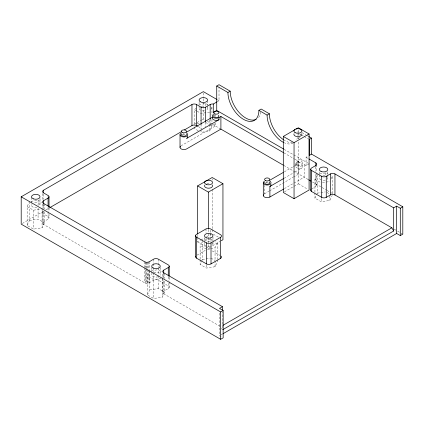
<?xml version="1.0" encoding="UTF-8"?>
<svg xmlns="http://www.w3.org/2000/svg" width="424" height="424" viewBox="0 0 424 424"><rect width="100%" height="100%" fill="white"/><g stroke="black" fill="none" stroke-linecap="round" stroke-linejoin="round"><path stroke-width="0.32" stroke-dasharray="2.12 1.59" d="M215.44 122.812L215.44 125.97L181.159 145.761M215.44 116.505L215.44 113.982M263.823 194.303A3.864 2.231 0 0 1 264.433 193.837L264.433 185.293M295.687 166.203L295.687 164.099M309.26 163.839L306.075 165.678L304.178 164.581L302.286 165.678L302.286 167.782A3.864 2.231 0 0 1 296.821 167.782A3.864 2.231 0 0 1 296.821 164.623L296.821 162.524L298.713 161.427L298.713 174.047L293.572 177.015M296.975 164.099L296.975 160.733M284.419 191.849L298.332 183.82L298.332 141.616M298.332 138.977L298.332 133.041M298.332 132.383L298.332 129.087M302.126 164.099L302.126 160.733M304.178 164.581L304.178 177.2L284.181 188.749M260.792 112.137L260.638 113.378A21.894 12.641 60 0 1 257.543 118.455M44.393 211.719L44.393 222.812L42.082 227.789L33.464 229.124L27.152 225.478L27.152 206.552L28.949 202.683M27.152 225.478L29.463 220.501L29.463 201.575L38.081 200.239L42.098 202.561M43.879 204.988L42.082 208.862L42.082 227.789M194.727 124.163L194.727 109.805L195.496 108.147M210.935 109.35L211.963 107.134L210.818 106.477M201.034 129.765L201.034 132.373L209.652 131.043L211.963 126.066L211.963 124.762M164.607 281.123L164.607 292.221L162.297 297.192L153.679 298.528L147.367 294.887L147.367 275.955L149.163 272.086M147.367 294.887L149.677 289.91L149.677 270.978L158.295 269.648L162.312 271.964M162.811 277.158L164.348 273.84M200.117 259.207L200.117 245.501L201.914 241.632M217.353 259.806L217.353 261.762L215.048 266.738L206.424 268.074L200.117 264.433L201.4 261.666M201.654 261.115L202.428 259.456L202.428 240.525M215.048 266.738L215.048 247.812L217.353 242.835L215.636 241.839M314.942 192.263L314.942 179.209L317.247 174.232L317.247 193.164L314.942 198.141L321.249 201.782L329.867 200.446L332.178 195.469M331.149 178.753L332.178 176.543L331.033 175.881M216.733 102.004L219.007 100.689L219.007 87.259M22.345 223.485L45.257 210.256M45.808 209.938L49.269 207.94M194.754 123.946L196.471 122.955M197.043 122.626L201.628 119.976M202.2 119.648L203.345 118.985L204.49 119.648M182.293 134.588L184 133.602M48.066 211.921L48.066 219.15L43.513 221.779A3.222 1.86 0 0 0 43.513 224.407L144.605 282.771C147.791 284.833 151.055 281.457 153.711 280.142A3.222 1.86 0 0 1 158.263 280.142L168.28 285.93A3.222 1.86 0 0 1 168.28 288.559L163.728 291.187A3.222 1.86 0 0 0 163.728 293.816L220.65 326.676M306.075 165.678L306.075 157.262L308.2 156.037M265.572 182.665L267.274 181.684M284.319 171.842L292.841 166.923M293.413 166.595L296.821 164.623M284.101 178.276L294.33 172.372M294.897 172.043L302.286 167.782M264.433 193.837L269.007 191.203M269.579 190.869L293 177.349M197.626 237.345L197.626 241.961L200.425 240.344M200.987 240.021L204.352 238.076M206.594 236.783L211.078 234.196M206.106 246.858L208.369 248.167L220.141 241.367M197.001 255.147L205.439 250.277M311.677 188.94L315.816 186.549L315.816 174.063M220.655 335.087L222.377 334.091M198.883 104.543L205.656 103.493L207.946 104.818M209.652 112.111L201.034 113.447L197.017 111.13M197.033 123.755L200.112 123.278M27.152 206.552L33.464 210.193L40.852 209.053M319.712 173.851L325.871 172.902L328.165 174.222M29.463 220.501L38.081 219.171L44.393 222.812M322.479 182.659L329.867 181.52M317.247 193.164L325.25 191.924M204.273 240.238L211.046 239.194L213.341 240.519M210.119 248.575L206.424 249.142L200.117 245.501M210.733 248.48L215.048 247.812M202.428 259.456L205.502 258.979M206.122 258.884L210.431 258.216M161.067 278.457L153.679 279.601L147.367 275.955M149.677 289.91L158.295 288.574L164.607 292.221M302.015 132.627L305.937 134.89M306.499 135.214L308.736 136.507M299.741 133.942L300.86 134.588M301.422 134.912L303.658 136.205M304.22 136.528L308.699 139.114M217.332 99.72L219.007 100.689M306.075 157.262L308.365 158.587M284.128 149.328L308.688 163.505M283.841 152.841L294.139 158.788M294.712 159.117L298.713 161.427M194.727 109.805L196.445 110.797M314.942 179.209L321.249 182.85M207.357 121.301L211.942 123.951M212.514 124.28L220.904 129.124M283.841 165.461L308.057 179.442M312.493 182.002L326.57 190.127M327.143 190.456L330.582 192.443M331.155 192.772L332.305 193.434M394.203 229.167L397.071 230.826M397.643 231.154L400.505 232.808M401.083 233.142L402.8 234.133M205.656 122.425L209.096 124.412M209.668 124.741L211.963 126.066M327.015 192.491L329.883 194.144M298.332 183.82L307.946 189.369M198.22 126.543L201.066 128.186A3.222 1.86 0 0 0 201.734 128.483M198.167 130.719L194.727 128.732L194.727 124.815M213.325 234.202L218.985 237.467M197.626 241.961L205.545 246.53M212.228 250.918L220.019 255.412M211.046 258.121L215.058 260.442M221.068 336.651L219.51 335.75L219.51 312.96M221.556 328.256L222.468 329.83L222.468 311.985M332.178 176.543L332.178 193.514M329.867 195.877L329.867 200.446M327.789 171.651L327.789 174.238M327.789 174.884L327.789 178.122M325.871 172.902L325.871 175.51M321.249 198.517L321.249 201.782M319.33 171.805L319.33 173.75M319.33 174.397L319.33 177.63M316.76 164.862L316.76 172.091M316.76 172.748L316.76 185.235M315.816 166.833L315.816 171.434M314.942 192.915L314.942 198.141M217.353 242.835L217.353 259.154M214.73 113.568L214.73 116.097M214.73 123.665L214.73 125.557A3.222 1.86 0 0 0 212.451 125.016M212.986 237.048L212.986 240.933M212.986 241.579L212.986 244.171M212.196 178.817L212.196 180.136M212.196 189.364L212.196 228.934M212.196 229.591L212.196 232.887M211.963 107.134L211.963 114.968M211.963 119.536L211.963 122.149M211.046 239.194L211.046 241.802M210.558 230.237L210.558 236.809M210.558 237.467L210.558 241.41M210.177 118.985L210.177 123.585M209.652 119.944L209.652 123.861M209.652 124.513L209.652 131.043M208.369 229.702L208.369 248.167M207.596 100.705L207.596 105.237M207.596 105.883L207.596 108.47M206.424 264.809L206.424 268.074M206.006 228.918L206.006 232.866M206.006 238.781L206.006 241.41M205.656 103.493L205.656 106.106M205.619 122.271L205.619 126.871M204.485 237.694L204.485 240.933M204.485 241.579L204.485 244.171M203.345 92.946L203.345 98.156M203.345 98.808L203.345 118.985M201.066 124.243L201.034 129.113M200.117 259.864L200.117 264.433M199.095 101.998L199.095 105.237M199.095 105.883L199.095 108.47M197.626 235.368L197.626 236.687M169.224 277.381L169.224 281.329M169.224 281.986L169.224 287.244M168.28 276.724L168.28 280.672M168.28 283.301L168.28 288.559M164.607 273.289L164.607 278.51M163.728 272.78L163.728 278.038M163.728 280.672L163.728 293.816M162.784 274.095L162.784 278.038M162.784 278.695L162.784 292.502M162.297 278.266L162.297 297.192M160.251 267.502L160.251 274.625M158.263 259.112L158.263 266.998M158.263 267.655L158.263 274.885M158.295 275.521L158.295 288.574M153.711 259.112L153.711 263.055M153.711 263.712L153.711 266.998M153.711 267.655L153.711 272.256M153.711 272.913L153.679 298.528M151.723 267.502L151.723 274.625M149.158 261.74L149.158 269.627M149.158 270.284L149.158 282.771M148.527 262.096L148.527 269.325M148.527 269.982L148.527 283.126M147.743 262.318L147.743 268.89M147.743 269.547L147.743 283.354M146.879 262.398L146.879 268.312M146.879 268.97L146.879 283.428M146.015 262.318L146.015 267.576M146.015 268.233L146.015 283.354M145.231 262.096L145.231 267.353M145.231 269.982L145.231 283.126M144.605 261.74L144.605 266.998M144.605 267.655L144.605 282.771M49.009 207.977L49.009 211.263M49.009 213.892L49.009 217.835M48.066 195.491L48.066 197.462M48.066 207.32L48.066 211.263M44.393 203.886L44.393 209.106M43.513 194.176L43.513 199.434M43.513 203.377L43.513 208.635M43.513 224.407L43.513 211.263A3.222 1.86 0 0 0 43.513 213.892L48.066 216.521A3.222 1.86 0 0 1 48.066 219.15M42.57 193.519L42.57 200.091M42.57 204.034L42.57 207.977M42.57 210.606L42.57 223.093M40.02 198.745L40.02 205.216M38.081 200.239L38.081 205.465M38.081 208.073L38.081 219.171M33.464 210.193L33.464 229.124M31.519 197.452L31.519 205.216M210.839 125.266A3.222 1.86 0 0 1 211.618 125.08M315.816 183.921A3.222 1.86 0 0 1 315.816 186.549M207.447 249.471A3.222 1.86 0 0 1 210.558 249.953M206.917 183.809A3.991 2.305 0 0 1 209.97 183.756M296.842 132.113A3.991 2.305 0 0 1 298.909 132.113M292.597 142.671A21.894 12.641 60 0 1 283.847 139.978M300.16 134.222A21.894 12.641 60 0 1 299.948 135.415M299.402 137.228A21.894 12.641 60 0 1 298.586 138.908M293.037 143.254A21.894 12.641 60 0 1 284.308 142.798M298.014 134.281A21.894 12.641 60 0 1 297.887 135.537M297.531 137.297A21.894 12.641 60 0 1 296.609 139.692M302.286 165.678A3.864 2.231 0 0 1 296.821 165.678A3.864 2.231 0 0 1 296.821 162.524M266.166 182.744A3.864 2.231 0 0 1 268.169 182.744M327.752 177.481A4.251 2.454 0 0 1 327.01 179.31M325.303 180.115A4.251 2.454 0 0 1 322.055 180.168M321.074 179.866A4.251 2.454 0 0 1 320.109 176.442M322.876 175.451A4.251 2.454 0 0 1 325.065 175.578M207.447 107.834A4.251 2.454 0 0 1 206.35 110.203M204.442 110.839A4.251 2.454 0 0 1 202.243 110.839M200.34 110.203A4.251 2.454 0 0 1 199.238 107.834M201.22 106.345A4.251 2.454 0 0 1 204.442 106.101M36.872 207.585A4.251 2.454 0 0 1 32.399 206.711A4.251 2.454 0 0 1 32.092 203.992M34.673 202.847A4.251 2.454 0 0 1 39.877 205.852M158.12 276.755A4.267 2.465 0 0 1 152.969 276.363A4.267 2.465 0 0 1 152.29 273.39M153.854 272.489A4.267 2.465 0 0 1 158.581 272.669A4.267 2.465 0 0 1 160.108 275.261M212.419 242.941A4.251 2.454 0 0 1 212.419 245.395M209.838 246.54A4.251 2.454 0 0 1 207.638 246.54M205.73 245.904A4.251 2.454 0 0 1 204.628 243.535M207.638 241.797A4.251 2.454 0 0 1 209.838 241.797M182.892 134.668A3.864 2.231 0 0 1 184.891 134.668M297.733 165.153A2.576 1.489 0 0 0 302.042 164.486A2.576 1.489 0 0 0 298.888 162.662A2.576 1.489 0 0 0 297.733 165.153M297.733 161.788A2.576 1.489 0 0 0 302.042 161.12A2.576 1.489 0 0 0 298.888 159.297A2.576 1.489 0 0 0 297.733 161.788"/><path stroke-width="0.64" d="M180.025 147.34L180.025 134.715M187.625 136.242A3.864 2.231 0 0 1 186.624 138.399L219.007 119.701L219.007 117.596L220.904 116.505L283.269 152.508M180.544 146.222A3.864 2.231 0 0 0 181.541 149.105A3.864 2.231 0 0 0 186.624 148.914L220.904 129.124L220.904 116.505M263.304 195.416L263.304 182.797M263.437 194.839A3.864 2.231 0 0 0 265.233 197.351A3.864 2.231 0 0 0 269.897 196.996L269.897 186.475A3.864 2.231 0 0 0 270.899 184.323M294.993 129.696L283.306 136.443L283.306 192.491L294.049 198.697L309.08 190.021L309.08 133.973L298.332 127.767L296.106 129.05M294.049 198.697L294.049 142.644L309.08 133.973M48.066 206.006L48.066 198.119A3.222 1.86 0 0 0 48.066 195.491L43.513 192.862L43.513 190.233L191.961 104.527A3.222 1.86 0 0 1 196.513 104.527L201.066 107.155A3.222 1.86 0 0 0 205.619 107.155L210.177 104.527A3.222 1.86 0 0 1 213.283 104.044L216.733 102.004M213.283 104.044L213.283 112.461L216.733 110.415L216.733 86.019L219.007 84.705L230.2 91.176A21.894 12.641 60 0 0 239.449 112.879A21.894 12.641 60 0 0 256.149 119.335M222.468 310.665L222.468 306.695L219.51 308.407L223.151 310.511L223.151 337.849L220.65 339.295L21.2 224.148L21.2 196.805L203.345 91.642L216.77 99.396M216.733 86.019L227.932 92.485L230.2 91.176M43.513 204.034L43.513 200.748L48.066 198.119M49.82 207.622L181.642 131.514M184.509 129.861L191.961 125.557A3.222 1.86 0 0 1 196.513 125.557L197.653 126.214M186.274 132.293L212.408 117.204M227.932 92.485A21.894 12.641 60 0 0 243.418 119.303A21.894 12.641 60 0 0 258.9 110.362L261.173 109.047L269.373 113.78A21.894 12.641 60 0 0 283.338 139.634M258.9 110.362L267.094 115.095L269.373 113.78M197.626 234.048L197.626 185.908L212.196 177.497L222.945 183.703L222.945 239.751L221.259 240.721M197.626 185.908L208.369 192.114L222.945 183.703M311.539 154.108L311.539 138.123L309.26 139.438L309.26 155.423L311.539 154.108L402.8 206.79L402.8 234.133L400.293 235.58L396.652 233.476L396.652 206.133L393.684 207.845L334.944 173.93A3.222 1.86 0 0 0 330.391 173.93L326.263 176.315A3.222 1.86 0 0 1 321.705 176.315L311.677 170.538A3.222 1.86 0 0 1 311.677 167.909L315.816 165.519A3.222 1.86 0 0 0 315.816 162.89L308.937 158.921M269.547 180.37L283.184 172.499M269.897 186.475L283.534 178.605M269.897 196.996L283.614 189.078M163.728 273.438L163.728 270.152L168.28 267.523A3.222 1.86 0 0 0 168.28 264.894L158.263 259.112A3.222 1.86 0 0 0 153.711 259.112C151.055 260.421 147.791 263.797 144.605 261.74L43.513 203.377A3.222 1.86 0 0 1 43.513 200.748M196.439 237.069L206.456 242.851A3.222 1.86 0 0 0 211.014 242.851L220.575 237.334A3.222 1.86 0 0 0 220.575 234.705L210.558 228.918A3.222 1.86 0 0 0 206.006 228.918L196.439 234.44A3.222 1.86 0 0 0 196.439 237.069L196.439 258.105L206.456 263.887A3.222 1.86 0 0 0 211.014 263.887L220.575 258.364A3.222 1.86 0 0 0 221.084 256.123M310.845 189.772A3.222 1.86 0 0 0 311.677 191.569L321.705 197.346A3.222 1.86 0 0 0 326.263 197.346L330.391 194.966A3.222 1.86 0 0 1 334.944 194.966L391.861 227.826L393.684 230.979L223.04 329.501M21.2 196.805L220.65 311.953L223.151 310.511M396.652 206.133L400.293 208.237L402.8 206.79M222.939 325.356L391.861 227.826M222.95 333.762L396.652 233.476M213.283 112.461L214.062 112.646M308.736 136.507L311.539 138.123M283.306 136.443L294.049 142.644M216.733 110.415L283.561 148.999M220.904 129.124L283.269 165.127M308.614 179.76L310.829 181.043M222.468 306.695L163.728 272.78A3.222 1.86 0 0 1 163.728 270.152M400.293 208.237L400.293 235.58M393.684 207.845L393.684 230.979M334.944 173.93L334.944 194.966M330.391 173.93L330.391 194.966M326.263 176.315L326.263 197.346M321.705 176.315L321.705 197.346M315.816 162.89L315.816 166.176M311.677 170.538L311.677 191.569M310.739 169.224L310.739 190.254M220.65 311.953L220.65 339.295M220.575 237.334L220.575 258.364M211.014 242.851L211.014 263.887M210.177 104.527L210.177 118.985M208.369 192.114L208.369 229.04M206.456 242.851L206.456 263.887M205.619 107.155L205.619 121.614M201.066 107.155L201.066 124.243M196.513 104.527L196.513 125.557M195.496 235.755L195.496 256.79M191.961 104.527L191.961 125.557M169.224 266.208L169.224 276.066M168.28 267.523L168.28 276.066M49.009 196.805L49.009 207.32M196.439 258.105A3.222 1.86 0 0 1 195.607 256.308M212.196 184.965A3.991 2.305 0 0 1 208.672 188.214A3.991 2.305 0 0 1 204.819 185.092M301.734 133.74A3.991 2.305 0 0 1 297.876 136.645A3.991 2.305 0 0 1 294.023 133.74M43.513 192.862A3.222 1.86 0 0 1 43.513 190.233M283.73 142.528A21.894 12.641 60 0 1 267.094 115.095M186.624 133.141A3.864 2.231 0 0 1 186.624 136.295A3.864 2.231 0 0 1 181.159 136.295A3.864 2.231 0 0 1 181.159 133.141M186.38 134.334A2.576 1.489 0 0 1 183.555 136.194A2.576 1.489 0 0 1 181.663 133.973M269.897 181.218A3.864 2.231 0 0 1 269.897 184.376A3.864 2.231 0 0 1 264.433 184.376A3.864 2.231 0 0 1 264.433 181.218M219.007 117.596A3.864 2.231 0 0 1 213.542 117.596A3.864 2.231 0 0 1 213.542 114.443M219.007 119.701A3.864 2.231 0 0 1 214.343 120.056A3.864 2.231 0 0 1 212.546 117.549M218.471 115.243A2.576 1.489 0 0 1 218.148 117.045L217.623 117.289A2.576 1.489 0 0 1 214.507 117.098A2.576 1.489 0 0 1 214.014 115.312M269.399 182.055A2.576 1.489 0 0 1 267.502 184.27A2.576 1.489 0 0 1 264.677 182.41M214.931 111.39L214.406 111.634A2.576 1.489 0 0 0 214.274 113.59A2.576 1.489 0 0 0 217.623 113.924L218.148 113.68A2.576 1.489 0 0 0 218.275 111.719A2.576 1.489 0 0 0 214.931 111.39M295.051 132.606A3.991 2.305 0 0 0 301.734 131.573A3.991 2.305 0 0 0 296.842 128.748A3.991 2.305 0 0 0 295.051 132.606M206.218 184.413A3.991 2.305 0 0 0 212.525 182.776A3.991 2.305 0 0 0 206.917 180.444A3.991 2.305 0 0 0 206.218 184.413M182.071 132.405A2.576 1.489 0 0 0 186.38 131.737A2.576 1.489 0 0 0 183.226 129.919A2.576 1.489 0 0 0 182.071 132.405M265.344 180.486A2.576 1.489 0 0 0 269.653 179.818A2.576 1.489 0 0 0 266.5 177.995A2.576 1.489 0 0 0 265.344 180.486M321.074 171.455A4.251 2.454 0 0 0 327.789 169.706A4.251 2.454 0 0 0 321.811 167.226A4.251 2.454 0 0 0 321.074 171.455M200.34 101.792A4.251 2.454 0 0 0 207.447 100.695A4.251 2.454 0 0 0 202.243 97.684A4.251 2.454 0 0 0 200.34 101.792M33.644 198.93A4.251 2.454 0 0 0 40.02 196.805A4.251 2.454 0 0 0 33.644 194.68A4.251 2.454 0 0 0 33.644 198.93M152.969 267.952A4.267 2.465 0 0 0 160.108 266.85A4.267 2.465 0 0 0 154.882 263.829A4.267 2.465 0 0 0 152.969 267.952M206.61 237.88A4.251 2.454 0 0 0 212.986 235.755A4.251 2.454 0 0 0 206.61 233.629A4.251 2.454 0 0 0 206.61 237.88"/></g></svg>
